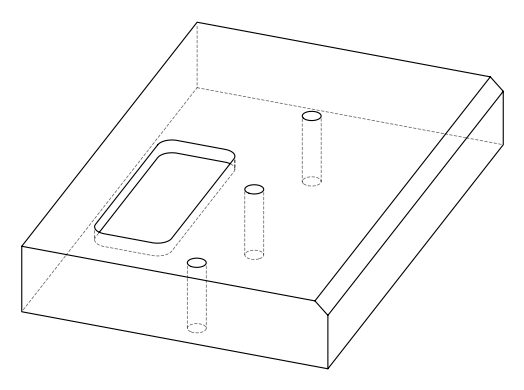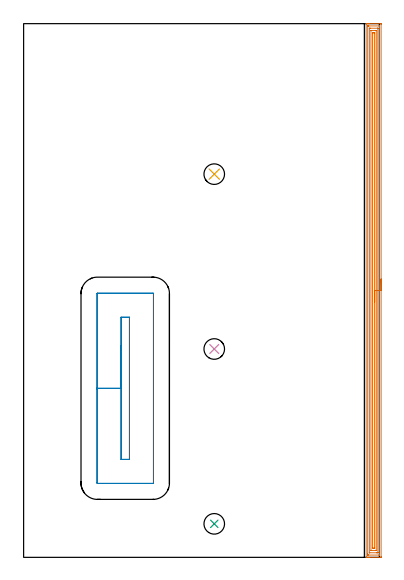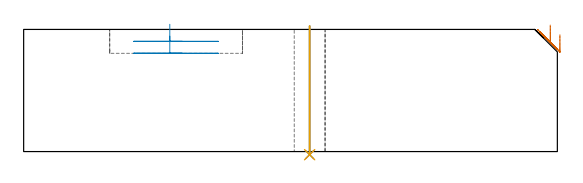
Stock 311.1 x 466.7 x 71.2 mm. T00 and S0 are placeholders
(PLAN: 5 operations, 2 tool changes, 23 min)
(1 AREA_MILL | FG_CHAMFER_SURFACE | UGT0205_001 | 18.93 min | 40030 mm3)
(2 MILL_RECTANGULAR_POCKET | POCKET_RECTANGULAR_STRAIGHT | UGT0201_006 | Follow Part, ap 7, ae 75% | 3.18 min | 206389 mm3)
(3 INDEXABLE_INSERT_DRILL_THROUGH_HOLE_FROM_SOLID | STEP1HOLE | NXT0302_007 | 0.3 min | 18072 mm3)
(4 INDEXABLE_INSERT_DRILL_THROUGH_HOLE_FROM_SOLID_1 | STEP1HOLE_1 | NXT0302_007 | 0.3 min | 18086 mm3)
(5 INDEXABLE_INSERT_DRILL_THROUGH_HOLE_FROM_SOLID_2 | STEP1HOLE_2 | NXT0302_007 | 0.3 min | 18077 mm3)
(TOOL UGT0205_001 | Chamfer Mill 20 x 3 x 45 deg. | D20 FL50 Z2)
(TOOL UGT0201_006 | End Mill 28 mm | D28 FL25 Z2)
(TOOL NXT0302_007 | Index. Insert Drill 18mm [880-D1800L25-05] | D18 PA176 FL90 Z2)
(OP 1 AREA_MILL)
G17 G21 G94 G90
T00 M6
G54
G17 G0 G90 X312.6 Y243.35 S1061 M3
G43 Z81.2 H0
Z68.1
G94 G1 Y243.312 Z67.228 F250.
Y243.198 Z66.364
Y243.009 Z65.512
Y242.747 Z64.68
Y242.413 Z63.874
Y242.01 Z63.1
Y241.542 Z62.364
Y241.01 Z61.672
Y240.421 Z61.029
Y239.778 Z60.44
Y239.086 Z59.908
Y238.35 Z59.44
Y237.576 Z59.037
Y236.77 Z58.703
Y235.938 Z58.441
Y235.086 Z58.252
Y234.222 Z58.138
Y233.35 Z58.1
Y0.619
X312.595 Y0.131 Z58.103
X312.592 Y0.01 Z58.106
X312.466 Y0. Z58.231
X302.538 Z68.156
X301.998 Z68.699
X301.66 Z69.036
X301.12 Z69.576
X300.782 Z69.913
X299.811 Z70.889
X299.653 Y0.003 Z71.039
X299.502 Y0.01 Z71.188
X299.5 Y0.172 Z71.2
Y466.528
X299.502 Y466.69 Z71.188
X299.653 Y466.697 Z71.039
X299.811 Y466.7 Z70.888
X300.105 Z70.594
X300.782 Z69.913
X301.998 Z68.699
X302.538 Z68.156
X312.196 Z58.501
X312.469 Y466.697 Z58.228
X312.592 Y466.69 Z58.106
X312.599 Y466.565 Z58.099
X312.6 Y466.081 Z58.1
Y233.35
X311.186 Z59.514
X311.185 Y2.406 Z59.515
X311.181 Y2.027 Z59.519
X311.18 Y2.012 Z59.52
X311.148 Y2.006 Z59.552
X311.078 Y2.002 Z59.622
X310.972 Y2. Z59.728
X310.839 Z59.861
X301.18 Z69.52
X300.99 Y2.002 Z69.71
X300.958 Y2.004 Z69.742
X300.928 Y2.009 Z69.772
X300.921 Y2.049 Z69.779
X300.915 Y2.269 Z69.785
Y2.406
X300.914 Y3.164 Z69.786
X300.915 Y464.294 Z69.785
X300.919 Y464.673 Z69.781
X300.92 Y464.688 Z69.78
X300.952 Y464.693 Z69.748
X301.022 Y464.698 Z69.678
X301.128 Y464.7 Z69.572
X301.261 Z69.439
X310.92 Z59.78
X311.11 Y464.699 Z59.59
X311.142 Y464.696 Z59.558
X311.172 Y464.691 Z59.528
X311.179 Y464.651 Z59.521
X311.184 Y464.431 Z59.516
X311.185 Y464.294 Z59.515
X311.186 Y463.536 Z59.514
Y233.35
X309.772 Z60.928
X309.771 Y4.192 Z60.929
X309.77 Y4.086 Z60.93
X309.767 Y4.034 Z60.933
X309.765 Y4.014 Z60.935
X309.743 Y4.008 Z60.957
X309.562 Y4.004 Z61.138
X308.873 Y4. Z61.827
X308.684 Z62.016
X302.726 Y4.001 Z67.974
X302.538 Y4.004 Z68.162
X302.35 Y4.01 Z68.35
X302.334 Y4.013 Z68.366
X302.333 Y4.028 Z68.367
X302.33 Y4.065 Z68.37
X302.329 Y4.121 Z68.371
X302.328 Y4.192 Z68.372
X302.329 Y462.508 Z68.371
X302.33 Y462.614 Z68.37
X302.333 Y462.666 Z68.367
X302.335 Y462.686 Z68.365
X302.357 Y462.692 Z68.343
X302.538 Y462.696 Z68.162
X303.227 Y462.7 Z67.473
X303.416 Z67.284
X309.374 Y462.699 Z61.326
X309.562 Y462.696 Z61.138
X309.75 Y462.69 Z60.95
X309.765 Y462.687 Z60.935
X309.767 Y462.672 Z60.933
X309.77 Y462.635 Z60.93
X309.771 Y462.579 Z60.929
Y462.508
X309.772 Y233.35 Z60.928
X308.357 Z62.343
Y6.125
X308.355 Y6.057 Z62.345
X308.352 Y6.02 Z62.348
X308.349 Y6.01 Z62.351
X308.341 Y6.007 Z62.359
X308.235 Y6.003 Z62.465
X307.806 Y6. Z62.894
X304.273 Z66.427
X303.866 Y6.006 Z66.834
X303.765 Y6.01 Z66.935
X303.749 Y6.013 Z66.951
X303.747 Y6.028 Z66.953
X303.744 Y6.063 Z66.956
X303.743 Y6.14 Z66.957
Y460.575
X303.745 Y460.643 Z66.955
X303.748 Y460.68 Z66.952
X303.751 Y460.69 Z66.949
X303.759 Y460.693 Z66.941
X303.865 Y460.697 Z66.835
X304.294 Y460.7 Z66.406
X307.827 Z62.873
X308.234 Y460.694 Z62.466
X308.335 Y460.69 Z62.365
X308.351 Y460.687 Z62.349
X308.353 Y460.672 Z62.347
X308.355 Y460.637 Z62.345
X308.357 Y460.56 Z62.343
Y233.35
X306.943 Z63.757
Y8.644
X306.928 Y8.01 Z63.772
X306.694 Y8.004 Z64.006
X306.05 Y8.001 Z64.65
X305.818 Y8.002 Z64.882
X305.172 Y8.01 Z65.528
X305.157 Y8.659 Z65.543
Y8.674
Y458.056
X305.172 Y458.69 Z65.528
X305.406 Y458.696 Z65.294
X306.05 Y458.699 Z64.65
X306.281 Y458.698 Z64.419
X306.928 Y458.69 Z63.772
X306.943 Y458.041 Z63.757
Y458.026
Y233.35
Y232.478 Z63.795
Y231.614 Z63.909
Y230.762 Z64.098
Y229.93 Z64.36
Y229.124 Z64.694
Y228.35 Z65.097
Y227.614 Z65.565
Y226.922 Z66.096
Y226.279 Z66.686
Y225.69 Z67.329
Y225.158 Z68.021
Y224.69 Z68.757
Y224.287 Z69.531
Y223.953 Z70.337
Y223.691 Z71.169
Y223.502 Z72.02
Y223.388 Z72.885
Y223.35 Z73.757
G0 Z81.2
M5
M2
(OP 2 MILL_RECTANGULAR_POCKET)
G17 G21 G94 G90
T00 M6
G54
G17 G0 G90 X85.2 Y184.984 S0 M3
G43 Z81.2 H0
Z74.2
G94 G1 Y147.85 Z64.25 F250.
Y85.7 F500.
X92.5
Y210.
X85.2
Y147.85
X64.2
Y65.
G3 X64.5 Y64.7 R0.3
G1 X113.2
G3 X113.5 Y65. R0.3
G1 Y230.7
G3 X113.2 Y231. R0.3
G1 X64.5
G3 X64.2 Y230.7 R0.3
G1 Y147.85
Y146.85
G0 X85.2 Y184.984 Z67.25
G1 Y147.85 Z57.3 F250.
Y85.7 F500.
X92.5
Y210.
X85.2
Y147.85
X64.2
Y65.
G3 X64.5 Y64.7 R0.3
G1 X113.2
G3 X113.5 Y65. R0.3
G1 Y230.7
G3 X113.2 Y231. R0.3
G1 X64.5
G3 X64.2 Y230.7 R0.3
G1 Y147.85
Y146.85
G0 Z81.2
M5
M2
(OP 3 INDEXABLE_INSERT_DRILL_THROUGH_HOLE_FROM_SOLID)
G17 G21 G94 G90
T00 M6
G54
G17 G0 G90 X166.7 Y29.3 S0 M3
G43 Z81.2 H1
G94 G81 G98 Z-1.814 F250. R73.2
G80
M5
M2
(OP 4 INDEXABLE_INSERT_DRILL_THROUGH_HOLE_FROM_SOLID_1)
G17 G21 G94 G90
T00 M6
G54
G17 G0 G90 X166.7 Y182.2 S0 M3
G43 Z81.2 H1
G94 G81 G98 Z-1.814 F250. R73.2
G80
M5
M2
(OP 5 INDEXABLE_INSERT_DRILL_THROUGH_HOLE_FROM_SOLID_2)
G17 G21 G94 G90
T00 M6
G54
G17 G0 G90 X166.7 Y335.1 S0 M3
G43 Z81.2 H1
G94 G81 G98 Z-1.814 F250. R73.2
G80
M5
M2
